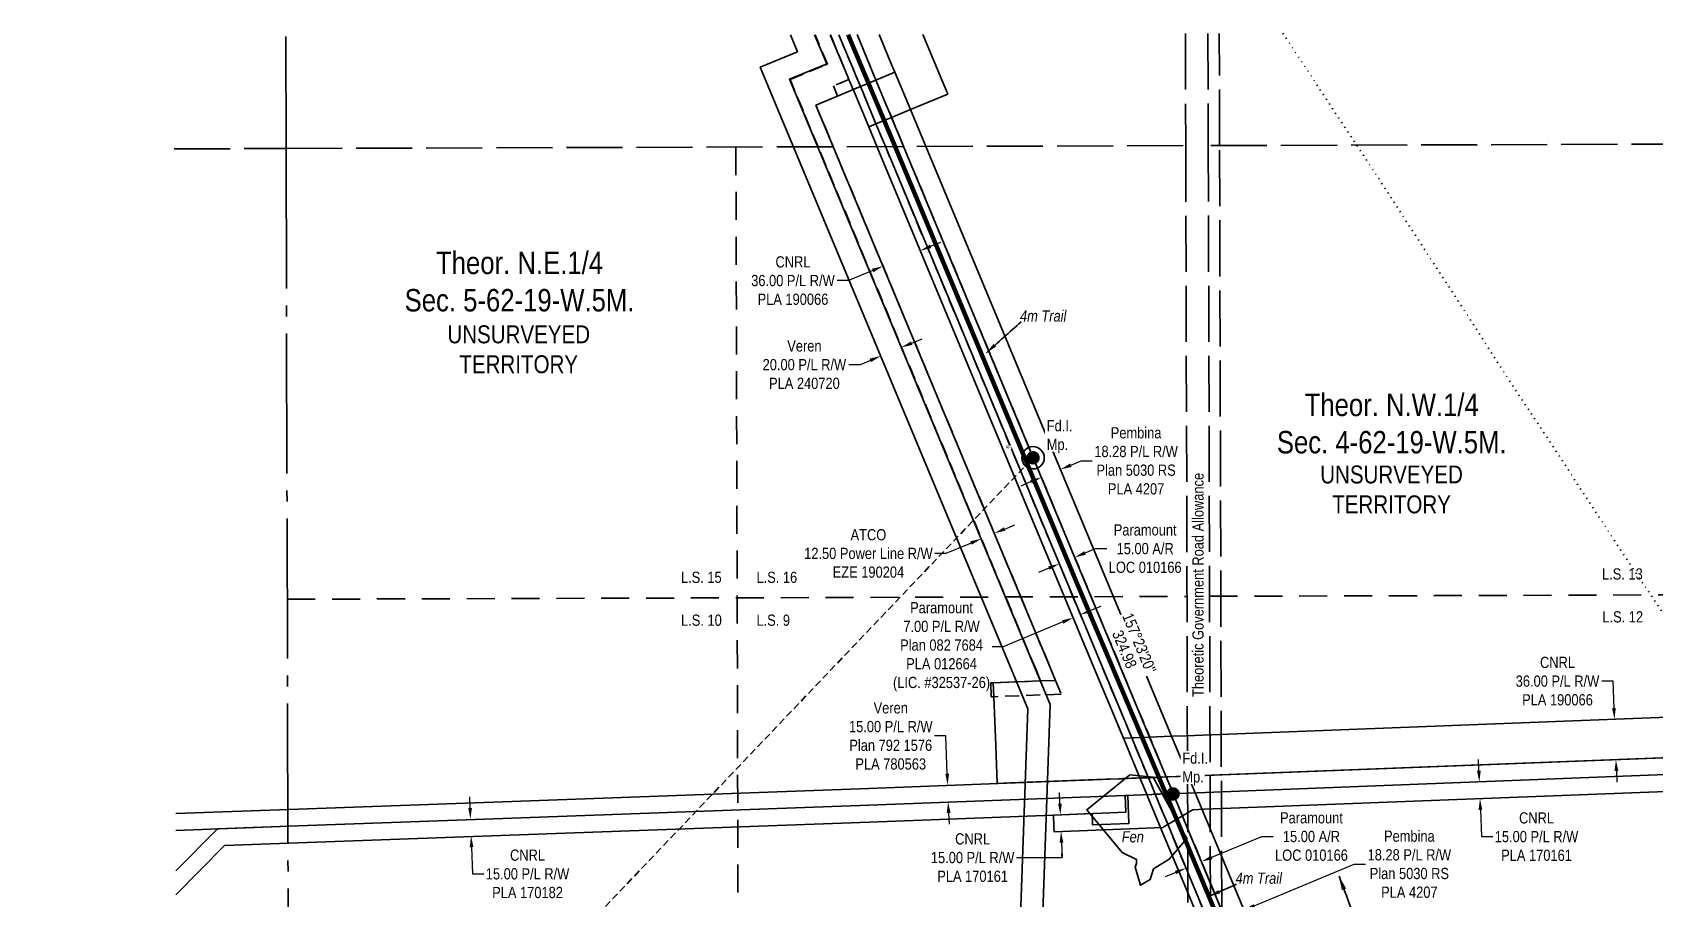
# Model space of a CAD drawing. Extents: x 508832 to 545988, y 6015023 to 6034705.
# Drawn here: x 511873 to 513320, y 6020851 to 6021623 of the extents above; entities that cross this region are included whole.
import ezdxf
from ezdxf.enums import TextEntityAlignment as Align

# ---------------------------------------------------------------- set-up
doc = ezdxf.new("R2018")
doc.units = 0
doc.header["$LTSCALE"] = 5
doc.header["$PDSIZE"] = 0.5
for name, pattern in [('foc-ACCESSROAD', [3.75, 2.5, -1.25]), ('foc-DOT', [1, 0.2, -0.8]), ('foc-FLOWLINE', [3.75, 2.5, -1.25]), ('foc-LSD', [8, 5, -3]), ('foc-QUARTERLINE', [33, 25, -3, 2, -3]), ('foc-TIELINE', [1.875, 1.25, -0.625]), ('foc-UNSURVEYED', [12.5, 10, -2.5])]:
    doc.linetypes.add(name, pattern=pattern)
doc.layers.get('Defpoints').update_dxf_attribs({"color": 9})
for name, color, linetype in [('35', 37, 'Continuous'), ('ABADATA-DRILL', 8, 'foc-DOT'), ('AS-ROADS', 254, 'Continuous'), ('C-RW', 13, 'Continuous'), ('C-SYMBOL', 7, 'Continuous'), ('CPE_011437_TO_011440_Hydr', 7, 'Continuous'), ('F-AR', 190, 'foc-ACCESSROAD'), ('F-EZE', 190, 'foc-FLOWLINE'), ('F-RW', 190, 'Continuous'), ('L-BD', 7, 'Continuous'), ('L-MON', 1, 'Continuous'), ('L-QSEC', 8, 'foc-QUARTERLINE'), ('L-ROAD-T', 7, 'Continuous'), ('L-SECTION-LSD', 7, 'foc-LSD'), ('L-TIE', 7, 'foc-TIELINE'), ('L-UNS-T', 3, 'Continuous'), ('L-USEC', 7, 'foc-UNSURVEYED'), ('WETLAND', 143, 'Continuous'), ('WETLAND-T', 146, 'Continuous')]:
    doc.layers.add(name, color=color, linetype=linetype)
for name, color, linetype, lineweight in [('C-RW-T', 13, 'Continuous', 9), ('F-AR-T', 190, 'Continuous', 9), ('F-EZE-T', 190, 'Continuous', 9), ('F-RW-T', 190, 'Continuous', 9), ('T-TEXT', 48, 'Continuous', 18)]:
    doc.layers.add(name, color=color, linetype=linetype, lineweight=lineweight)
doc.styles.add('100L', font='ARIALN.TTF', dxfattribs={"height": 11})
doc.styles.add('175L', font='ARIALN.TTF', dxfattribs={"height": 20})
doc.styles.add('80', font='ARIALN.TTF', dxfattribs={"height": 10})
doc.styles.add('80CG', font='ARIALN.TTF', dxfattribs={"height": 10})
doc.styles.add('80L', font='ARIALN.TTF', dxfattribs={"height": 10})
doc.styles.get("Standard").update_dxf_attribs({"font": 'ARIALN.TTF'})
doc.dimstyles.new('COMPASS', dxfattribs={"dimscale": 5, "dimtxt": 10, "dimasz": 2.5, "dimexe": 0.2, "dimexo": 0.0625, "dimgap": 0.5, "dimtad": 0, "dimtih": 1, "dimtoh": 1, "dimzin": 0, "dimdsep": 46, "dimtxsty": '80', "dimcen": 0.1, "dimse1": 1, "dimse2": 1, "dimclrd": 256, "dimclrt": 256, "dimaunit": 1, "dimadec": 4, "dimazin": 0, "dimtfac": 0.06, "dimtofl": 0, "dimtmove": 0, "dimatfit": 1, "dimfxl": 0.2, "dimtolj": 1, "dimtzin": 0, "dimlwd": -1, "dimarcsym": 0})
doc.dimstyles.new('Compass 5 000', dxfattribs={"dimscale": 5, "dimtxt": 9, "dimasz": 2, "dimexe": 0.2, "dimexo": 0.0625, "dimgap": 0.5, "dimtad": 0, "dimtih": 1, "dimtoh": 1, "dimzin": 0, "dimdsep": 46, "dimtxsty": '80CG', "dimcen": 0.1, "dimse1": 1, "dimse2": 1, "dimclrd": 256, "dimclrt": 256, "dimaunit": 1, "dimadec": 4, "dimazin": 0, "dimtfac": 0.06, "dimtofl": 0, "dimtmove": 0, "dimatfit": 1, "dimfxl": 0.2, "dimtolj": 1, "dimtzin": 0, "dimlwd": -1, "dimarcsym": 0})

# ---------------------------------------------------------------- blocks, each defined once
blk = doc.blocks.new('fdia')
at = {"color": 255, "const_width": 1}
blk.add_lwpolyline([(-0.5, 0, 1), (0.5, 0, 1)], format="xyb", close=True, dxfattribs=at)
blk = doc.blocks.new('Fdiaa')
blk.add_blockref('fdia', (0, 0))
blk = doc.blocks.new('fdib')
at = {"color": 1, "const_width": 1.6}
blk.add_lwpolyline([(-0.4, 0, 1), (0.4, 0, 1)], format="xyb", close=True, dxfattribs=at)
at = {"color": 1}
blk.add_circle((0, 0), 0.8, dxfattribs=at)
blk = doc.blocks.new('Fdibb')
blk.add_blockref('fdib', (0, 0))
blk = doc.blocks.new('fdicc')
for name in ['Fdibb', 'Fdiaa']:
    blk.add_blockref(name, (0, 0))
blk = doc.blocks.new('FDI')
blk.add_blockref('fdicc', (0, 0))
blk = doc.blocks.new('*D38')
at = {"layer": 'Defpoints', "color": 0, "transparency": 16777216}
for p in [(512719.3, 6021171.6), (512729.5, 6021147.1), (512741, 6021151.9)]:
    blk.add_point(p, dxfattribs=at)
at = {"layer": 'F-EZE-T', "transparency": 16777216}
for p, q in [((512740.1, 6021180.2), (512749.3, 6021184.1)), ((512710.1, 6021167.7), (512687.7, 6021158.4)), ((512687.7, 6021158.4), (512677.7, 6021158.4))]:
    blk.add_line(p, q, dxfattribs=at)
for points in [[(512739.5, 6021181.8), (512740.7, 6021178.7), (512730.9, 6021176.4)], [(512709.5, 6021169.3), (512710.7, 6021166.2), (512719.3, 6021171.6)]]:
    blk.add_solid(points, dxfattribs=at)
at = {"layer": 'F-EZE-T', "transparency": 16777216, "insert": (512618.6, 6021158.4), "char_height": 10, "attachment_point": 5, "style": '80CG'}
blk.add_mtext('\\A1;ATCO\\P12.50 Power Line R/W\\PEZE 190204', dxfattribs=at)
blk = doc.blocks.new('*D39')
at = {"layer": 'Defpoints', "color": 0, "transparency": 16777216}
for p in [(512802.6, 6021155), (512804.8, 6021149.7), (512791, 6021143.9)]:
    blk.add_point(p, dxfattribs=at)
at = {"layer": 'F-AR-T', "transparency": 16777216}
for p, q in [((512811.8, 6021158.9), (512821.1, 6021162.7)), ((512821.1, 6021162.7), (512831.1, 6021162.7)), ((512779.5, 6021145.4), (512770.3, 6021141.5))]:
    blk.add_line(p, q, dxfattribs=at)
for points in [[(512778.9, 6021146.9), (512780.2, 6021143.9), (512788.7, 6021149.2)], [(512811.2, 6021160.4), (512812.5, 6021157.3), (512802.6, 6021155)]]:
    blk.add_solid(points, dxfattribs=at)
at = {"layer": 'F-AR-T', "transparency": 16777216, "insert": (512865.4, 6021162.7), "char_height": 10, "attachment_point": 5, "style": '80CG'}
blk.add_mtext('\\A1;Paramount\\P15.00 A/R\\PLOC 010166', dxfattribs=at)
blk = doc.blocks.new('*D40')
at = {"layer": 'Defpoints', "color": 0, "transparency": 16777216}
for p in [(512789.5, 6021233.9), (512772.7, 6021226.9), (512789.8, 6021233.3)]:
    blk.add_point(p, dxfattribs=at)
at = {"layer": 'F-RW-T', "transparency": 16777216}
for p, q in [((512799, 6021237.2), (512808.2, 6021241)), ((512808.2, 6021241), (512818.2, 6021241)), ((512763.7, 6021222.5), (512754.4, 6021218.6))]:
    blk.add_line(p, q, dxfattribs=at)
for points in [[(512798.4, 6021238.7), (512799.7, 6021235.6), (512789.8, 6021233.3)], [(512763, 6021224), (512764.3, 6021220.9), (512772.9, 6021226.3)]]:
    blk.add_solid(points, dxfattribs=at)
at = {"layer": 'F-RW-T', "transparency": 16777216, "insert": (512857.3, 6021241), "char_height": 10, "attachment_point": 5, "style": '80CG'}
blk.add_mtext('\\A1;Pembina\\P18.28 P/L R/W\\PPlan 5030 RS\\PPLA 4207', dxfattribs=at)
blk = doc.blocks.new('*D41')
at = {"layer": 'Defpoints', "color": 0, "transparency": 16777216}
for p in [(512801.1, 6021101.1), (512891.9, 6020883.2), (512898.4, 6020885.9)]:
    blk.add_point(p, dxfattribs=at)
at = {"layer": 'F-RW-T', "transparency": 16777216}
for p, q in [((512816.8, 6021107.7), (512826.1, 6021111.5)), ((512791.9, 6021097.3), (512738.9, 6021075.2)), ((512738.9, 6021075.2), (512728.9, 6021075.2))]:
    blk.add_line(p, q, dxfattribs=at)
for points in [[(512816.2, 6021109.2), (512817.5, 6021106.1), (512807.6, 6021103.8)], [(512791.3, 6021098.8), (512792.5, 6021095.7), (512801.1, 6021101.1)]]:
    blk.add_solid(points, dxfattribs=at)
at = {"layer": 'F-RW-T', "transparency": 16777216, "insert": (512683.8, 6021075.2), "char_height": 10, "attachment_point": 5, "style": '80CG'}
blk.add_mtext('\\A1;Paramount\\P7.00 P/L R/W\\PPlan 082 7684\\PPLA 012664\\P(LIC. #32537-26)', dxfattribs=at)
blk = doc.blocks.new('*D42')
at = {"layer": 'Defpoints', "color": 0, "transparency": 16777216}
for p in [(512991.7, 6020948.1), (512992.2, 6020933.1), (513164, 6020939.7)]:
    blk.add_point(p, dxfattribs=at)
at = {"layer": 'F-RW-T', "transparency": 16777216}
for p, q in [((513163, 6020964.7), (513162.6, 6020974.7)), ((513164.3, 6020929.7), (513165.3, 6020905.8)), ((513165.3, 6020905.8), (513175.3, 6020905.8))]:
    blk.add_line(p, q, dxfattribs=at)
for points in [[(513164.7, 6020964.8), (513161.3, 6020964.7), (513163.4, 6020954.7)], [(513166, 6020929.8), (513162.7, 6020929.7), (513164, 6020939.7)]]:
    blk.add_solid(points, dxfattribs=at)
at = {"layer": 'F-RW-T', "transparency": 16777216, "insert": (513214.4, 6020905.8), "char_height": 10, "attachment_point": 5, "style": '80CG'}
blk.add_mtext('\\A1;CNRL\\P15.00 P/L R/W^JPLA 170161', dxfattribs=at)
blk = doc.blocks.new('*D43')
at = {"layer": 'Defpoints', "color": 0, "transparency": 16777216}
for p in [(512384.8, 6020925.8), (512264.3, 6020906.5), (512385.3, 6020910.8)]:
    blk.add_point(p, dxfattribs=at)
at = {"layer": 'F-RW-T', "transparency": 16777216}
for p, q in [((512263.4, 6020931.4), (512263, 6020941.4)), ((512264.6, 6020896.5), (512265.5, 6020872.6)), ((512265.5, 6020872.6), (512275.5, 6020872.6))]:
    blk.add_line(p, q, dxfattribs=at)
for points in [[(512265, 6020931.5), (512261.7, 6020931.4), (512263.7, 6020921.4)], [(512266.3, 6020896.5), (512263, 6020896.4), (512264.3, 6020906.5)]]:
    blk.add_solid(points, dxfattribs=at)
at = {"layer": 'F-RW-T', "transparency": 16777216, "insert": (512314.6, 6020872.6), "char_height": 10, "attachment_point": 5, "style": '80CG'}
blk.add_mtext('\\A1;CNRL\\P15.00 P/L R/W\\PPLA 170182', dxfattribs=at)
blk = doc.blocks.new('*D44')
at = {"layer": 'Defpoints', "color": 0, "transparency": 16777216}
for p in [(512631.6, 6021414.7), (512730.1, 6021272), (512696.8, 6021258.1)]:
    blk.add_point(p, dxfattribs=at)
at = {"layer": 'F-RW-T', "transparency": 16777216}
for p, q in [((512674.1, 6021432.4), (512683.3, 6021436.2)), ((512622.4, 6021410.8), (512600.8, 6021401.8)), ((512600.8, 6021401.8), (512590.8, 6021401.8))]:
    blk.add_line(p, q, dxfattribs=at)
for points in [[(512673.4, 6021433.9), (512674.7, 6021430.8), (512664.8, 6021428.5)], [(512621.7, 6021412.4), (512623, 6021409.3), (512631.6, 6021414.7)]]:
    blk.add_solid(points, dxfattribs=at)
at = {"layer": 'F-RW-T', "transparency": 16777216, "insert": (512551.3, 6021401.8), "char_height": 10, "attachment_point": 5, "style": '80CG'}
blk.add_mtext('\\A1;CNRL\\P36.00 P/L R/W\\PPLA 190066', dxfattribs=at)
blk = doc.blocks.new('*D45')
at = {"layer": 'C-RW-T', "transparency": 16777216}
for p, q in [((512687.6, 6020995.6), (512677.6, 6020995.6)), ((512688.8, 6020961.8), (512687.6, 6020995.6)), ((512690.1, 6020926.9), (512690.5, 6020916.9))]:
    blk.add_line(p, q, dxfattribs=at)
for points in [[(512690.5, 6020961.9), (512687.2, 6020961.8), (512689.2, 6020951.8)], [(512691.8, 6020926.9), (512688.4, 6020926.8), (512689.7, 6020936.9)]]:
    blk.add_solid(points, dxfattribs=at)
at = {"layer": 'Defpoints', "color": 0, "transparency": 16777216}
for p in [(512509.3, 6020945.3), (512689.2, 6020951.8), (512509.8, 6020930.3)]:
    blk.add_point(p, dxfattribs=at)
at = {"layer": 'C-RW-T', "transparency": 16777216, "insert": (512638.5, 6020995.6), "char_height": 10, "attachment_point": 5, "style": '80CG'}
blk.add_mtext('\\A1;Veren\\P15.00 P/L R/W\\PPlan 792 1576\\PPLA 780563', dxfattribs=at)
blk = doc.blocks.new('*D46')
at = {"layer": 'Defpoints', "color": 0, "transparency": 16777216}
for p in [(513244.9, 6021009), (513283.9, 6021010.5), (513246.3, 6020972.9)]:
    blk.add_point(p, dxfattribs=at)
at = {"layer": 'F-RW-T', "transparency": 16777216}
for p, q in [((513282.6, 6021044.5), (513272.6, 6021044.5)), ((513283.5, 6021020.5), (513282.6, 6021044.5)), ((513285.6, 6020964.4), (513286, 6020954.4))]:
    blk.add_line(p, q, dxfattribs=at)
for points in [[(513285.1, 6021020.5), (513281.8, 6021020.4), (513283.9, 6021010.5)], [(513287.3, 6020964.5), (513284, 6020964.4), (513285.2, 6020974.4)]]:
    blk.add_solid(points, dxfattribs=at)
at = {"layer": 'F-RW-T', "transparency": 16777216, "insert": (513233.1, 6021044.5), "char_height": 10, "attachment_point": 5, "style": '80CG'}
blk.add_mtext('\\A1;CNRL\\P36.00 P/L R/W\\PPLA 190066', dxfattribs=at)
blk = doc.blocks.new('*D48')
at = {"layer": 'Defpoints', "color": 0, "transparency": 16777216}
for p in [(512915.6, 6020883.5), (512955.6, 6020787.5), (512941.8, 6020781.7)]:
    blk.add_point(p, dxfattribs=at)
at = {"layer": 'F-AR-T', "transparency": 16777216}
for p, q in [((512924.9, 6020887.4), (512969.4, 6020905.9)), ((512969.4, 6020905.9), (512979.4, 6020905.9)), ((512892.6, 6020873.9), (512883.3, 6020870))]:
    blk.add_line(p, q, dxfattribs=at)
for points in [[(512924.2, 6020888.9), (512925.5, 6020885.8), (512915.6, 6020883.5)], [(512891.9, 6020875.4), (512893.2, 6020872.4), (512901.8, 6020877.7)]]:
    blk.add_solid(points, dxfattribs=at)
at = {"layer": 'F-AR-T', "transparency": 16777216, "insert": (513013.7, 6020905.9), "char_height": 10, "attachment_point": 5, "style": '80CG'}
blk.add_mtext('\\A1;Paramount\\P15.00 A/R\\PLOC 010166', dxfattribs=at)
blk = doc.blocks.new('*D49')
at = {"layer": 'Defpoints', "color": 0, "transparency": 16777216}
for p in [(512936.7, 6020832.9), (512953.5, 6020840.2), (512953.6, 6020839.9)]:
    blk.add_point(p, dxfattribs=at)
at = {"layer": 'F-RW-T', "transparency": 16777216}
for p, q in [((512962.7, 6020844.1), (513051.9, 6020881.2)), ((513051.9, 6020881.2), (513061.9, 6020881.2)), ((512927.4, 6020829.3), (512918.1, 6020825.5))]:
    blk.add_line(p, q, dxfattribs=at)
for points in [[(512962.1, 6020845.6), (512963.4, 6020842.5), (512953.5, 6020840.2)], [(512926.7, 6020830.9), (512928, 6020827.8), (512936.6, 6020833.2)]]:
    blk.add_solid(points, dxfattribs=at)
at = {"layer": 'F-RW-T', "transparency": 16777216, "insert": (513101, 6020881.2), "char_height": 10, "attachment_point": 5, "style": '80CG'}
blk.add_mtext('\\A1;Pembina\\P18.28 P/L R/W\\PPlan 5030 RS\\PPLA 4207', dxfattribs=at)
blk = doc.blocks.new('RP')
at = {"layer": '35', "color": 3}
blk.add_circle((0, 0), 10, dxfattribs=at)
at = {"layer": '35', "color": 3, "lineweight": 30, "flags": 104}
blk.add_attdef('RP', text='', height=10, dxfattribs=at).set_placement((-24.4, 10.8), align=Align.MIDDLE_CENTER)
blk = doc.blocks.new('*D72')
at = {"layer": 'C-RW-T', "transparency": 16777216}
for p, q in [((512657.2, 6021346), (512666.4, 6021349.9)), ((512611.1, 6021326.8), (512601.1, 6021326.8)), ((512620.3, 6021330.7), (512611.1, 6021326.8))]:
    blk.add_line(p, q, dxfattribs=at)
at = {"layer": 'C-RW-T', "linetype": 'Continuous', "transparency": 16777216}
for points in [[(512656.6, 6021347.6), (512657.8, 6021344.5), (512648, 6021342.2)], [(512619.6, 6021332.2), (512620.9, 6021329.1), (512629.5, 6021334.5)]]:
    blk.add_solid(points, dxfattribs=at)
at = {"layer": 'Defpoints', "color": 0, "linetype": 'Continuous', "transparency": 16777216}
for p in [(512627.6, 6021339.1), (512646, 6021346.8), (512629.5, 6021334.5)]:
    blk.add_point(p, dxfattribs=at)
at = {"layer": 'C-RW-T', "linetype": 'Continuous', "transparency": 16777216, "insert": (512561.5, 6021326.8), "char_height": 10, "attachment_point": 5, "style": '80CG'}
blk.add_mtext('\\A1;Veren\\P20.00 P/L R/W\\PPLA 240720', dxfattribs=at)

msp = doc.modelspace()

# ---------------------------------------------------------------- linework, layer by layer
at = {"layer": 'AS-ROADS', "const_width": 4, "flags": 128}
msp.add_lwpolyline([(512600.462, 6021621.201), (512640.524, 6021525.885), (512804.291, 6021132.499), (512888.545, 6020932.994), (512994.336, 6020680.013)], dxfattribs=at)
at = {"layer": 'C-RW'}
for points in [[(512000.902, 6020926.398), (512101.594, 6020930.039), (512284.237, 6020936.642), (512618.816, 6020948.739), (512865.058, 6020958.217), (512868.125, 6020958.335), (512870.226, 6020958.416), (512872.524, 6020958.504), (512875.685, 6020958.625), (512886.223, 6020959.03), (512903.91, 6020959.713), (512905.711, 6020959.782), (512934.066, 6020960.877), (513351.293, 6020976.982), (513726.236, 6021019.469), (513825.395, 6021030.706)], [(513825.441, 6021015.624), (513726.282, 6021004.388), (513352.431, 6020962.025), (512934.109, 6020945.876), (512911.86, 6020945.018), (512903.952, 6020944.712), (512892.374, 6020944.265), (512881.826, 6020943.859), (512878.667, 6020943.738), (512876.377, 6020943.649), (512874.262, 6020943.567), (512871.203, 6020943.45), (512847.476, 6020942.536), (512619.076, 6020933.747), (512259.878, 6020920.761), (512101.633, 6020915.039), (512000.941, 6020911.398)]]:
    msp.add_lwpolyline(points, dxfattribs=at)
at = {"layer": 'CPE_011437_TO_011440_Hydr'}
msp.add_lwpolyline([(512813.37, 6020929.586), (512813.37, 6020929.76), (512813.456, 6020929.656), (512813.37, 6020929.586)], close=True, dxfattribs=at)
at = {"layer": 'F-AR'}
msp.add_lwpolyline([(512608.421, 6021621.227), (512650.215, 6021520.879), (512884.223, 6020959.03), (512890.374, 6020944.265), (512902.033, 6020916.165), (512932.397, 6020843.272), (512984.686, 6020717.757), (513079.887, 6020489.24), (513102.641, 6020434.647), (513090.506, 6020429.556), (513088.805, 6020428.842), (513066.037, 6020483.468), (512968.454, 6020717.707), (512932.507, 6020803.99), (512902.143, 6020876.878), (512888.174, 6020910.411), (512876.52, 6020938.505), (512874.377, 6020943.649), (512870.309, 6020953.414), (512868.226, 6020958.416), (512633.983, 6021520.827), (512592.189, 6021621.175)], dxfattribs=at)
at = {"layer": 'F-EZE'}
msp.add_lwpolyline([(512584.638, 6021621.151), (512599.622, 6021585.178), (512601.255, 6021581.238), (512587.391, 6021575.446), (512591.166, 6021566.383), (512571.786, 6021558.305), (512587.455, 6021520.678), (512781.375, 6021055.104), (512785.476, 6021045.233), (512790.605, 6021032.92), (512730.44, 6021030.617), (512728.143, 6021030.529), (512727.664, 6021043.019), (512729.957, 6021043.108), (512772.155, 6021044.723), (512768.04, 6021054.601), (512573.939, 6021520.635), (512560.253, 6021553.501), (512548.724, 6021581.18), (512579.699, 6021594.077), (512582, 6021595.036), (512571.139, 6021621.108)], dxfattribs=at)
at = {"layer": 'F-RW'}
for points in [[(513349.293, 6020976.982), (512932.066, 6020960.877), (512903.711, 6020959.782), (512901.91, 6020959.713), (512884.223, 6020959.03), (512873.685, 6020958.625), (512870.524, 6020958.504), (512868.226, 6020958.416), (512866.125, 6020958.335), (512863.058, 6020958.217), (512860.761, 6020958.128), (512845.632, 6020957.545), (512844.901, 6020957.518), (512830.634, 6020956.968), (512829.909, 6020956.94), (512744.861, 6020953.666), (512733.394, 6020953.225), (512732.118, 6020987.212), (512730.44, 6021030.617), (512729.957, 6021043.108), (512772.155, 6021044.723), (512785.476, 6021045.233), (512781.373, 6021055.102), (512587.455, 6021520.678), (512571.786, 6021558.305), (512591.167, 6021566.384), (512605.02, 6021572.16), (512611.481, 6021574.852), (512625.328, 6021580.625), (512642.2, 6021587.654), (512638.407, 6021596.76), (512628.191, 6021621.289)], [(512932.559, 6020785.661), (512902.195, 6020858.548), (512881.831, 6020907.429), (512879.111, 6020913.958), (512867.915, 6020940.954), (512866.912, 6020943.361), (512861.765, 6020955.717), (512860.761, 6020958.128), (512846.818, 6020991.604), (512846.008, 6020993.544), (512839.181, 6021009.945), (512831.491, 6021028.407), (512819.756, 6021056.581), (512626.409, 6021520.802), (512618.866, 6021538.92), (512607.006, 6021567.394), (512605.021, 6021572.16), (512601.243, 6021581.233), (512599.607, 6021585.16), (512584.617, 6021621.151)], [(512592.189, 6021621.175), (512606.068, 6021587.85), (512607.701, 6021583.93), (512611.482, 6021574.852), (512613.465, 6021570.091), (512625.327, 6021541.612), (512633.983, 6021520.827), (512837.952, 6021031.097), (512845.642, 6021012.635), (512853.418, 6020993.965), (512868.226, 6020958.415), (512870.309, 6020953.414), (512874.377, 6020943.649), (512876.517, 6020938.502), (512885.207, 6020917.562), (512888.174, 6020910.411), (512902.143, 6020876.879), (512932.507, 6020803.991)], [(513369.155, 6019795.223), (513327.775, 6019894.503), (513315.22, 6019924.622), (513144.971, 6020333.09), (513102.641, 6020434.647), (513079.887, 6020489.24), (512984.686, 6020717.757), (512932.397, 6020843.272), (512902.033, 6020916.165), (512890.374, 6020944.265), (512884.223, 6020959.03), (512869.399, 6020994.617), (512650.215, 6021520.879), (512639.174, 6021547.385), (512625.328, 6021580.625), (512608.419, 6021621.227)], [(512667.153, 6021621.413), (512689.285, 6021568.274), (512656.046, 6021554.416), (512639.174, 6021547.385), (512625.326, 6021541.612), (512618.866, 6021538.92), (512626.409, 6021520.802), (512819.756, 6021056.581), (512831.49, 6021028.405), (512839.178, 6021009.941), (512841.608, 6021004.108), (512846.008, 6020993.545), (512853.418, 6020993.965), (512855.698, 6020994.094), (512869.399, 6020994.617), (512888.89, 6020995.364), (512901.809, 6020995.86), (512931.964, 6020997.015), (513346.585, 6021012.886)], [(512628.191, 6021621.289), (512638.407, 6021596.76), (512642.2, 6021587.654), (512656.046, 6021554.416), (512669.99, 6021520.942), (512888.89, 6020995.364), (512901.898, 6020964.135), (512903.711, 6020959.782), (512909.86, 6020945.018), (512932.262, 6020891.23), (513004.486, 6020717.819), (513096.654, 6020496.525), (513334.997, 6019924.684), (513347.551, 6019894.565), (513388.932, 6019795.285)], [(513353.566, 6020947.054), (512934.151, 6020930.863), (512918.015, 6020930.24), (512907.966, 6020929.852), (512904.001, 6020927.505), (512900.249, 6020925.284), (512889.107, 6020918.688), (512887.207, 6020917.563), (512883.023, 6020915.086), (512881.104, 6020913.95), (512784.157, 6020910.234), (512783.99, 6020915.077), (512783.648, 6020925.066), (512848.05, 6020927.544), (512847.476, 6020942.536), (512871.203, 6020943.45), (512874.262, 6020943.567), (512876.377, 6020943.649), (512878.667, 6020943.738), (512881.826, 6020943.859), (512892.374, 6020944.265), (512903.952, 6020944.712), (512911.86, 6020945.018), (512934.109, 6020945.876), (513352.431, 6020962.025)]]:
    msp.add_lwpolyline(points, dxfattribs=at)
at = {"layer": 'F-RW', "flags": 128}
msp.add_lwpolyline([(512001.037, 6020875.223), (512037.992, 6020912.737), (512101.633, 6020915.039), (512259.878, 6020920.756), (512619.076, 6020933.747), (512847.476, 6020942.543), (512849.902, 6020942.633), (512850.854, 6020917.679), (512818.404, 6020916.44), (512818.024, 6020926.399), (512783.648, 6020925.083), (512619.635, 6020918.754), (512101.673, 6020900.027), (512044.479, 6020897.959), (512001.093, 6020853.917)], dxfattribs=at)
at = {"layer": 'F-RW-T'}
for p, q in [((512789.413, 6020935.296), (512789.03, 6020945.289)), ((512750.601, 6020887.093), (512791.261, 6020887.093)), ((512790.748, 6020900.479), (512791.261, 6020887.093)), ((512791.261, 6020887.093), (512791.131, 6020890.486))]:
    msp.add_line(p, q, dxfattribs=at)
for points in [[(512791.079, 6020935.36), (512787.748, 6020935.232), (512789.796, 6020925.304)], [(512792.413, 6020900.543), (512789.082, 6020900.415), (512790.365, 6020910.472)]]:
    msp.add_solid(points, dxfattribs=at)
at = {"layer": 'L-QSEC'}
for q in [(512099.019, 6021619.612), (512101.326, 6020745.466)]:
    msp.add_line((512099.283, 6021519.666), q, dxfattribs=at)
at = {"layer": 'L-SECTION-LSD'}
for p, q in [((512500.428, 6021520.937), (512502.62, 6020716.753)), ((512100.344, 6021117.574), (512902.705, 6021120.117)), ((512922.814, 6021120.181), (513725.173, 6021122.723))]:
    msp.add_line(p, q, dxfattribs=at)
at = {"layer": 'L-USEC'}
for p, q in [((512901.293, 6021622.155), (512901.574, 6021522.209)), ((512921.402, 6021622.219), (512921.683, 6021522.273)), ((512931.733, 6021522.305), (512931.452, 6021622.251)), ((513723.97, 6021524.814), (512921.683, 6021522.273)), ((511999.337, 6021519.349), (512099.283, 6021519.666)), ((512099.283, 6021519.666), (512901.574, 6021522.209)), ((512901.574, 6021522.209), (512903.835, 6020718.025)), ((512921.683, 6021522.273), (512923.944, 6020718.088)), ((512933.995, 6020718.12), (512931.733, 6021522.305))]:
    msp.add_line(p, q, dxfattribs=at)
at = {"layer": 'WETLAND'}
msp.add_lwpolyline([(512844.869, 6020891.568), (512813.456, 6020929.656), (512851.651, 6020960.839), (512872.41, 6020958.809), (512902.56, 6020904.084), (512886.916, 6020885.769), (512872.814, 6020877.03), (512869.875, 6020867.625), (512861.344, 6020862.381), (512856.416, 6020878.55), (512857.802, 6020881.86), (512857.617, 6020885.513), (512844.869, 6020891.568)], close=True, dxfattribs=at)

# ---------------------------------------------------------------- block references
at = {"layer": 'L-BD'}
ref = msp.add_blockref('RP', (512765.384, 6021243.767), dxfattribs=dict(at, xscale=0.9994627, yscale=0.9994627, zscale=0.9994627))
lines = msp.add_mtext('RP', dxfattribs={"layer": '35', "color": 3, "insert": (512740.99, 6021254.516), "char_height": 2.5, "attachment_point": 1, "bg_fill": 3, "box_fill_scale": 1.15, "bg_fill_color": 256, "bg_fill_transparency": 0})
ref.add_attrib('RP', '', (512740.99, 6021254.516), dxfattribs={"flags": 104}).embed_mtext(lines)
at = {"layer": 'L-MON', "xscale": 5, "yscale": 5, "zscale": 5}
for p in [(512765.384, 6021243.767), (512890.276, 6020943.915)]:
    msp.add_blockref('FDI', p, dxfattribs=at)

# ---------------------------------------------------------------- texts
at = {"layer": 'C-SYMBOL', "color": 3, "insert": (512307.469, 6021427.669), "char_height": 20, "width": 203.24229, "attachment_point": 2, "style": '175L', "bg_fill": 3, "box_fill_scale": 1.15, "bg_fill_color": 256, "bg_fill_true_color": 256, "bg_fill_transparency": 0}
msp.add_mtext('Theor. N.E.1/4 \\PSec. 5-62-19-W.5M.', dxfattribs=at)
at = {"layer": 'C-SYMBOL', "color": 3, "linetype": 'Continuous', "insert": (513085.272, 6021300.981), "char_height": 19.98925, "width": 203.13309, "attachment_point": 2, "style": '175L'}
msp.add_mtext('Theor. N.W.1/4 \\PSec. 4-62-19-W.5M.', dxfattribs=at)
at = {"layer": 'F-RW-T', "insert": (512711.515, 6020887.093), "char_height": 10, "attachment_point": 5, "style": '80CG'}
msp.add_mtext('\\A1;CNRL\\P15.00 P/L R/W^JPLA 170161', dxfattribs=at)
at = {"layer": 'L-ROAD-T', "style": '80L'}
msp.add_text('Theoretic Government Road Allowance', height=10, rotation=90, dxfattribs=at).set_placement((512912.48, 6021130.341), align=Align.MIDDLE_CENTER)
at = {"layer": 'L-SECTION-LSD', "insert": (512450.844, 6021103.9), "char_height": 9.99463, "attachment_point": 1, "style": '100L', "bg_fill": 3, "box_fill_scale": 1.5, "bg_fill_color": 256, "bg_fill_transparency": 0}
msp.add_mtext_dynamic_manual_height_columns('\\pxqr;L.S. 10', width=36.97392, gutter_width=55.03, heights=[0], dxfattribs=at)
at = {"layer": 'L-UNS-T', "color": 3, "insert": (513085.105, 6021215.441), "char_height": 15.9914, "attachment_point": 5, "style": '80L'}
msp.add_mtext_dynamic_manual_height_columns('\\pxqc;UNSURVEYED TERRITORY', width=126.48171, gutter_width=47.526, heights=[0], dxfattribs=at)
at = {"layer": 'T-TEXT', "char_height": 10, "attachment_point": 1, "style": '80L'}
for insert in [(512753.764, 6021375.318), (512946.032, 6020873.745)]:
    msp.add_mtext_dynamic_manual_height_columns('{\\fArial Narrow|b0|i1|c0|p34;4m Trail}', width=44.83709, gutter_width=50, heights=[0], dxfattribs=dict(at, insert=insert))
at = {"layer": 'WETLAND-T', "insert": (512844.523, 6020910.681), "char_height": 10, "attachment_point": 1, "style": '80L'}
msp.add_mtext_dynamic_manual_height_columns('{\\fArial Narrow|b0|i1|c0|p34;Fen}', width=19.57163, gutter_width=50.027, heights=[0], dxfattribs=at)

# ---------------------------------------------------------------- dimensions: what is measured, and where the dimension line sits
at = {"layer": 'C-RW-T', "linetype": 'Continuous'}
dim = msp.add_aligned_dim(p1=(512646.035, 6021346.837), p2=(512627.585, 6021339.145), distance=5.024, text='Veren\\P20.00 P/L R/W\\PPLA 240720', dimstyle='Compass 5 000', dxfattribs=at)
dim.commit()
dim.dimension.update_dxf_attribs({"geometry": '*D72', "text_midpoint": (512561.518, 6021326.812)})
at = {"layer": 'C-RW-T'}
dim = msp.add_linear_dim(base=(512689.207, 6020951.835), p1=(512509.848, 6020930.347), p2=(512509.306, 6020945.33), angle=92.070678, text='Veren\\P15.00 P/L R/W\\PPlan 792 1576\\PPLA 780563', dimstyle='Compass 5 000', dxfattribs=at)
dim.commit()
dim.dimension.update_dxf_attribs({"geometry": '*D45', "text_midpoint": (512638.54, 6020995.559), "dimtype": 161})
at = {"layer": 'F-AR-T'}
dim = msp.add_aligned_dim(p1=(512790.962, 6021143.92), p2=(512804.814, 6021149.69), distance=5.76, text='Paramount\\P15.00 A/R\\PLOC 010166', dimstyle='Compass 5 000', dxfattribs=at)
dim.commit()
dim.dimension.update_dxf_attribs({"geometry": '*D39', "text_midpoint": (512865.363, 6021162.697)})
dim = msp.add_linear_dim(base=(512915.635, 6020883.507), p1=(512941.793, 6020781.702), p2=(512955.643, 6020787.472), angle=22.616484, text='Paramount\\P15.00 A/R\\PLOC 010166', dimstyle='Compass 5 000', dxfattribs=at)
dim.commit()
dim.dimension.update_dxf_attribs({"geometry": '*D48', "text_midpoint": (513013.718, 6020905.912), "dimtype": 161})
at = {"layer": 'F-RW-T'}
for base, p1, p2, angle, text, picture, middle in [((512631.61, 6021414.667), (512730.054, 6021271.953), (512696.819, 6021258.11), 202.612657, 'CNRL\\P36.00 P/L R/W\\PPLA 190066', '*D44', (512551.287, 6021401.817)), ((513163.954, 6020939.735), (512991.655, 6020948.098), (512992.234, 6020933.106), 272.210727, 'CNRL\\P15.00 P/L R/W^JPLA 170161', '*D42', (513214.352, 6020905.77)), ((512953.512, 6020840.208), (512936.728, 6020832.877), (512953.633, 6020839.918), 22.611249, 'Pembina\\P18.28 P/L R/W\\PPlan 5030 RS\\PPLA 4207', '*D49', (513101.001, 6020881.191)), ((512264.27, 6020906.456), (512384.788, 6020925.824), (512385.33, 6020910.833), 272.070662, 'CNRL\\P15.00 P/L R/W\\PPLA 170182', '*D43', (512314.58, 6020872.614))]:
    dim = msp.add_linear_dim(base=base, p1=p1, p2=p2, angle=angle, text=text, dimstyle='Compass 5 000', dxfattribs=at)
    dim.commit()
    dim.dimension.update_dxf_attribs({"geometry": picture, "text_midpoint": middle, "dimtype": 161})
dim = msp.add_aligned_dim(p1=(512772.668, 6021226.869), p2=(512789.542, 6021233.897), distance=-0.621, text='Pembina\\P18.28 P/L R/W\\PPlan 5030 RS\\PPLA 4207', dimstyle='Compass 5 000', dxfattribs=at)
dim.commit()
dim.dimension.update_dxf_attribs({"geometry": '*D40', "text_midpoint": (512857.33, 6021241.014)})

# ---------------------------------------------------------------- leaders
at = {"path_type": 1}
msp.add_leader([(513038.34, 6020870.508), (513064.163, 6020801.625)], dimstyle='COMPASS', override={"dimgap": 0.5, "dimtad": 0}, dxfattribs=at)
at = {"layer": 'T-TEXT', "path_type": 1}
for points in [[(512723.793, 6021337.44), (512754.717, 6021365.003)], [(512922.208, 6020852.582), (512946.985, 6020863.43)]]:
    msp.add_leader(points, dimstyle='Compass 5 000', override={"dimgap": 0.5, "dimtad": 0}, dxfattribs=at)

# ---------------------------------------------------------------- next in the draw order: texts
at = {"layer": 'L-BD', "insert": (512853.965, 6021106.319), "char_height": 9.99463, "width": 56.27711, "attachment_point": 1, "rotation": 292.611, "line_spacing_factor": 0.855, "style": '80L', "bg_fill": 3, "box_fill_scale": 1.15, "bg_fill_color": 256, "bg_fill_true_color": 256, "bg_fill_transparency": 0}
msp.add_mtext("\\pxqc;157°23'20'' 324.98", dxfattribs=at)
at = {"layer": 'L-SECTION-LSD', "char_height": 9.99463, "attachment_point": 1, "style": '100L', "bg_fill": 3, "box_fill_scale": 1.5, "bg_fill_color": 256, "bg_fill_transparency": 0}
for s, width, insert in [('\\pxqr;L.S. 15', 36.87926, (512450.844, 6021142.164)), ('\\pxql;L.S. 16', 36.9613, (512518.767, 6021142.164)), ('\\pxqr;L.S. 13', 36.85402, (513272.268, 6021145.134)), ('\\pxql;L.S. 9', 30.54369, (512518.767, 6021103.9)), ('\\pxqr;L.S. 12', 37.13167, (513272.268, 6021106.87))]:
    msp.add_mtext_dynamic_manual_height_columns(s, width=width, gutter_width=55.03, heights=[0], dxfattribs=dict(at, insert=insert))
at = {"layer": 'L-UNS-T', "color": 3, "insert": (512306.732, 6021340.452), "char_height": 16, "attachment_point": 5, "style": '80L', "bg_fill": 3, "box_fill_scale": 1.15, "bg_fill_color": 256, "bg_fill_true_color": 256, "bg_fill_transparency": 0}
msp.add_mtext_dynamic_manual_height_columns('\\pxqc;UNSURVEYED TERRITORY', width=126.41375, gutter_width=47.5, heights=[0], dxfattribs=at)

# ---------------------------------------------------------------- next in the draw order: linework, layer by layer
at = {"layer": 'ABADATA-DRILL', "flags": 128}
msp.add_lwpolyline([(512988.222, 6021622.431), (512994.838, 6021612.349), (513010.71, 6021588.52), (513026.444, 6021564.462), (513042.127, 6021540.483), (513057.879, 6021516.714), (513073.692, 6021492.785), (513089.335, 6021468.696), (513104.849, 6021444.507), (513120.512, 6021420.398), (513136.195, 6021396.459), (513151.889, 6021372.29), (513167.432, 6021348.081), (513182.856, 6021323.942), (513198.539, 6021299.843), (513214.572, 6021276.025), (513230.234, 6021252.346), (513245.847, 6021228.107), (513261.411, 6021204.077), (513277.174, 6021180.059), (513292.977, 6021156.11), (513308.969, 6021132.222), (513325.092, 6021108.534), (513341.064, 6021084.626), (513356.877, 6021060.698), (513372.81, 6021036.729), (513388.873, 6021012.901), (513404.396, 6020988.962), (513419.999, 6020964.853), (513435.563, 6020940.734), (513451.115, 6020916.835), (513466.948, 6020892.996), (513482.71, 6020869.367), (513499.222, 6020845.771), (513515.314, 6020822.223), (513530.947, 6020798.194), (513545.922, 6020773.613), (513561.316, 6020749.183), (513576.909, 6020725.054), (513591.275, 6020700.152), (513605.431, 6020675.089), (513620.614, 6020650.909), (513636.117, 6020626.889), (513652.039, 6020603.451), (513668.97, 6020580.145), (513685.304, 6020555.868), (513700.947, 6020531.709), (513716.651, 6020507.7), (513731.994, 6020483.431), (513747.238, 6020459.131), (513762.861, 6020435.121), (513778.884, 6020411.303), (513794.737, 6020387.265), (513810.031, 6020362.915), (513825.205, 6020338.755), (513827.48, 6020335.083)], dxfattribs=at)
at = {"layer": 'C-RW', "flags": 128}
msp.add_lwpolyline([(512549.025, 6021621.038), (512555.292, 6021606.003), (512522.097, 6021592.17), (512760.653, 6021019.966), (512747.012, 6020633.44), (512126.655, 6020401.934), (512185.062, 6020245.422), (512203.789, 6020252.411), (512152.371, 6020390.196), (512766.517, 6020619.383), (512780.784, 6021023.626), (512548.24, 6021581.409), (512581.434, 6021595.242), (512570.653, 6021621.107)], dxfattribs=at)
at = {"layer": 'L-TIE'}
msp.add_line((511873.082, 6020307.306), (512765.384, 6021243.767), dxfattribs=at)

# ---------------------------------------------------------------- next in the draw order: dimensions: what is measured, and where the dimension line sits
at = {"layer": 'F-EZE-T'}
dim = msp.add_linear_dim(base=(512719.323, 6021171.569), p1=(512741.037, 6021151.945), p2=(512729.498, 6021147.139), angle=202.611502, text='ATCO\\P12.50 Power Line R/W\\PEZE 190204', dimstyle='Compass 5 000', dxfattribs=at)
dim.commit()
dim.dimension.update_dxf_attribs({"geometry": '*D38', "text_midpoint": (512618.579, 6021158.406), "dimtype": 161})
at = {"layer": 'F-RW-T'}
for base, p1, p2, angle, text, picture, middle in [((512801.132, 6021101.132), (512898.39, 6020885.887), (512891.927, 6020883.194), 202.616991, 'Paramount\\P7.00 P/L R/W\\PPlan 082 7684\\PPLA 012664\\P(LIC. #32537-26)', '*D41', (512683.769, 6021075.197)), ((513283.865, 6021010.485), (513246.302, 6020972.93), (513244.921, 6021008.995), 92.192241, 'CNRL\\P36.00 P/L R/W\\PPLA 190066', '*D46', (513233.092, 6021044.479))]:
    dim = msp.add_linear_dim(base=base, p1=p1, p2=p2, angle=angle, text=text, dimstyle='Compass 5 000', dxfattribs=at)
    dim.commit()
    dim.dimension.update_dxf_attribs({"geometry": picture, "text_midpoint": middle, "dimtype": 161})

# ---------------------------------------------------------------- next in the draw order: texts
at = {"layer": 'L-MON', "char_height": 10, "attachment_point": 1, "style": '80L', "bg_fill": 3, "box_fill_scale": 1.15, "bg_fill_color": 256, "bg_fill_true_color": 256, "bg_fill_transparency": 0}
for insert in [(512777.629, 6021277.366), (512898.528, 6020980.845)]:
    msp.add_mtext_dynamic_manual_height_columns('Fd.I.\\PMp.', width=18.43171, gutter_width=50.027, heights=[0], dxfattribs=dict(at, insert=insert))

doc.saveas('drawing.dxf')
